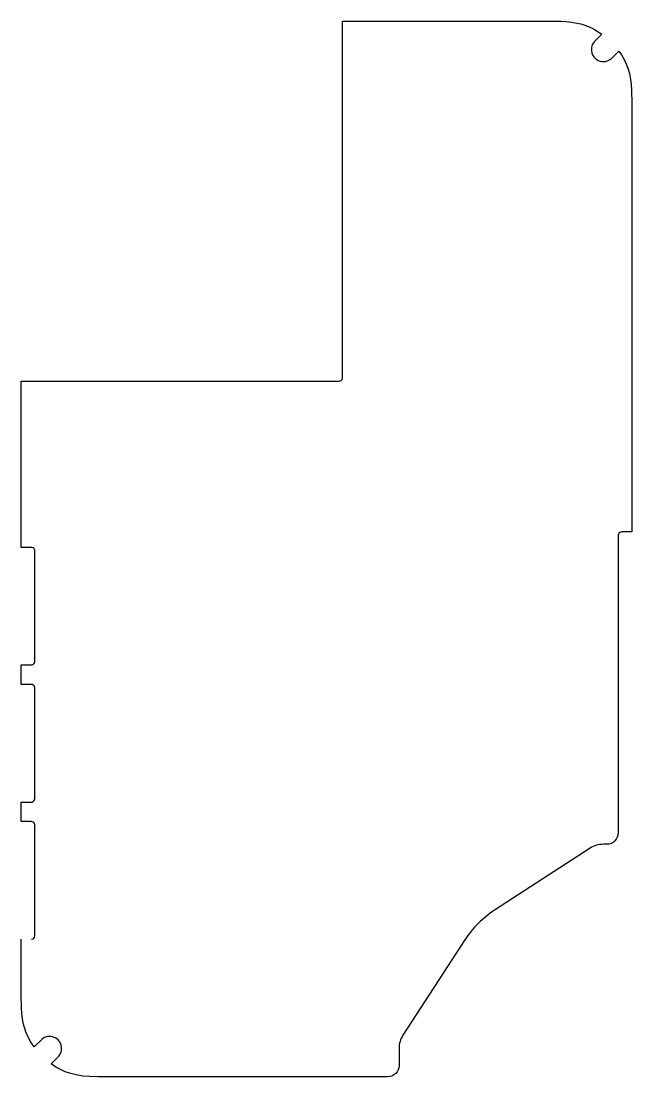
# Model space of a CAD drawing. Header units: millimetres. Extents: x 1.3 to 54.7, y 1.3 to 93.7.
import ezdxf

# ---------------------------------------------------------------- set-up
doc = ezdxf.new("R2010")
doc.units = ezdxf.units.MM

msp = doc.modelspace()

# ---------------------------------------------------------------- linework, layer by layer
msp.add_lwpolyline([(2.215, 13.356), (2.326, 13.382), (2.425, 13.452), (2.486, 13.547), (2.51, 13.658), (2.509, 23.358), (2.486, 23.453), (2.435, 23.537), (2.366, 23.597), (2.275, 23.635), (2.2, 23.645), (1.31, 23.645), (1.31, 25.355), (2.268, 25.363), (2.359, 25.399), (2.43, 25.457), (2.483, 25.54), (2.508, 25.627), (2.51, 35.35), (2.489, 35.446), (2.44, 35.531), (2.366, 35.597), (2.275, 35.635), (2.2, 35.645), (1.31, 35.645), (1.31, 37.355), (2.268, 37.363), (2.359, 37.399), (2.43, 37.457), (2.48, 37.533), (2.508, 37.627), (2.51, 47.342), (2.492, 47.439), (2.44, 47.531), (2.366, 47.597), (2.275, 47.635), (2.2, 47.645), (1.31, 47.645), (1.31, 62.19), (29.1, 62.19), (29.19, 62.203), (29.259, 62.234), (29.319, 62.281), (29.366, 62.341), (29.401, 62.425), (29.41, 62.5), (29.41, 93.69), (47.5, 93.69), (48.468, 93.679), (48.945, 93.652), (49.421, 93.601), (49.872, 93.524), (50.222, 93.44), (50.582, 93.329), (50.952, 93.186), (51.327, 93.01), (51.756, 92.765), (52.07, 92.555), (51.405, 91.886), (51.313, 91.762), (51.23, 91.602), (51.165, 91.38), (51.153, 91.123), (51.195, 90.895), (51.286, 90.682), (51.372, 90.554), (51.476, 90.44), (51.617, 90.327), (51.751, 90.251), (51.92, 90.188), (52.071, 90.158), (52.226, 90.15), (52.38, 90.165), (52.626, 90.24), (52.846, 90.372), (53.554, 91.07), (53.776, 90.739), (54.012, 90.323), (54.225, 89.858), (54.362, 89.482), (54.47, 89.106), (54.575, 88.593), (54.631, 88.177), (54.672, 87.622), (54.69, 86.499), (54.69, 48.992), (53.8, 48.992), (53.725, 48.983), (53.634, 48.944), (53.56, 48.879), (53.511, 48.794), (53.49, 48.697), (53.49, 22.803), (53.49, 22.661, -0.414214), (52.49, 21.661), (52.2, 21.661, 0.144998), (51.045, 21.319), (42.696, 15.897, 0.105094), (40.103, 13.304), (34.681, 4.955, 0.144998), (34.339, 3.8), (34.339, 2.311, -0.414214), (33.339, 1.311), (8.013, 1.311), (7.293, 1.332), (6.698, 1.383), (6.128, 1.476), (5.659, 1.594), (5.172, 1.762), (4.797, 1.928), (4.348, 2.171), (3.93, 2.445), (4.612, 3.134), (4.726, 3.305), (4.805, 3.495), (4.835, 3.62), (4.85, 3.774), (4.845, 3.903), (4.819, 4.055), (4.77, 4.202), (4.714, 4.318), (4.643, 4.425), (4.542, 4.542), (4.425, 4.643), (4.318, 4.714), (4.202, 4.77), (4.055, 4.819), (3.903, 4.845), (3.774, 4.85), (3.62, 4.835), (3.495, 4.805), (3.305, 4.726), (3.134, 4.612), (2.446, 3.93), (2.167, 4.355), (1.932, 4.789), (1.726, 5.266), (1.599, 5.643), (1.5, 6.019), (1.425, 6.407), (1.369, 6.823), (1.328, 7.378), (1.31, 8.501), (1.31, 13.355)], format="xyb")

doc.saveas('drawing.dxf')
